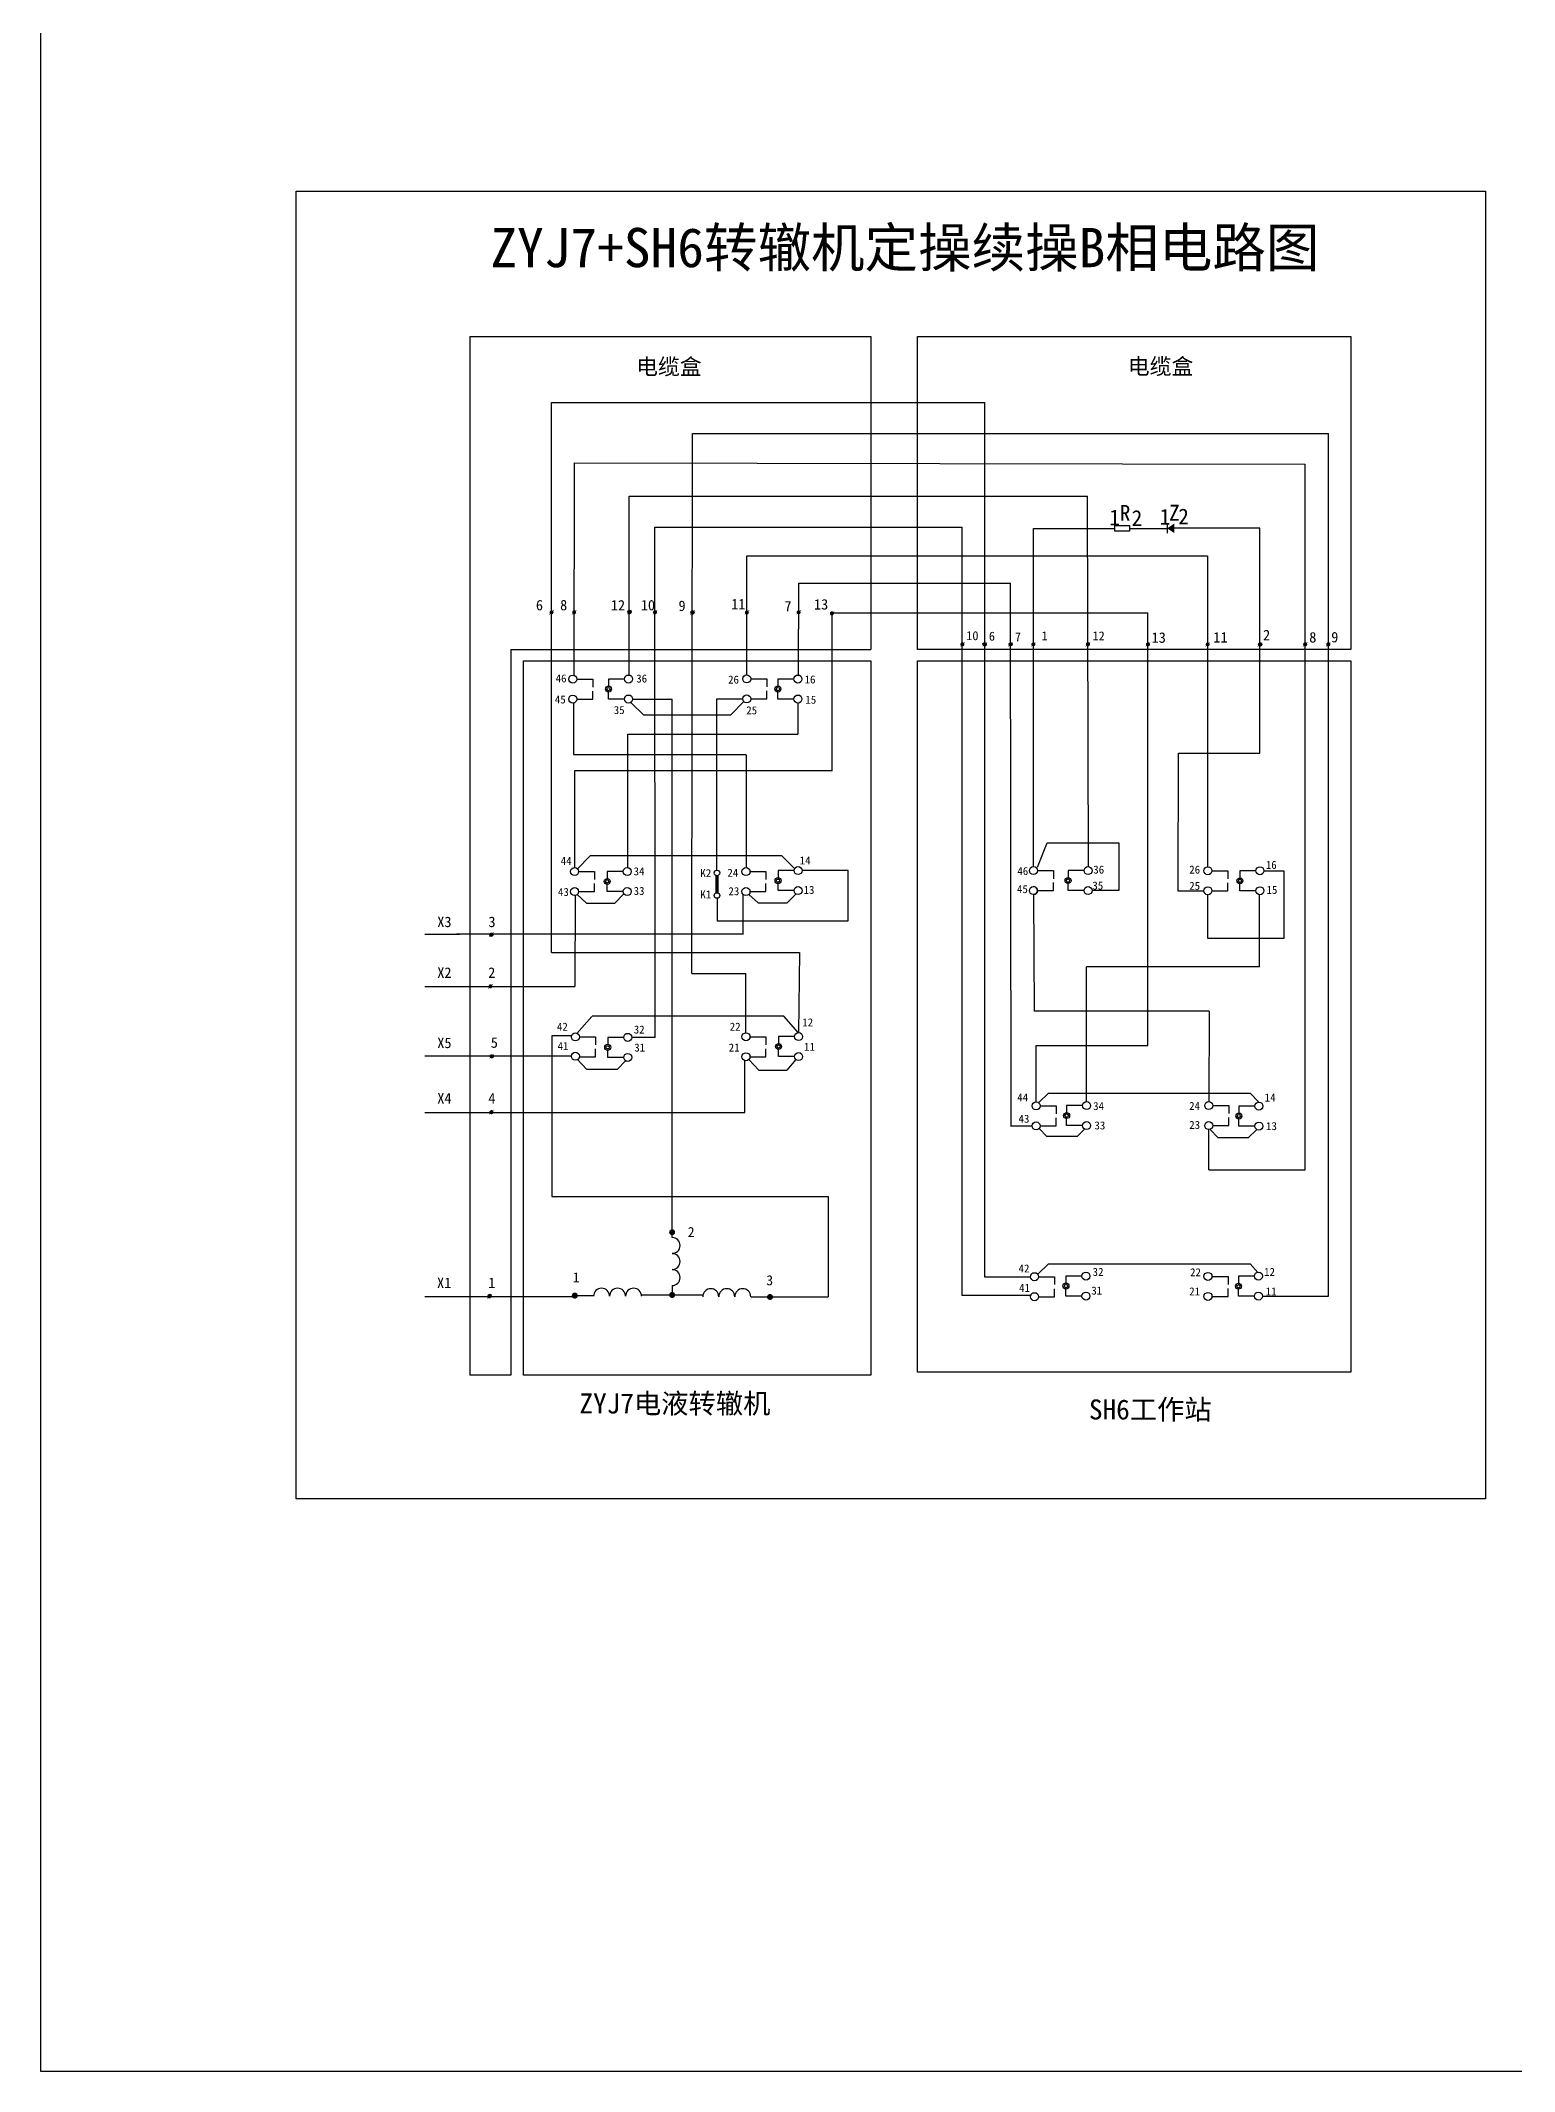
# Model space of a CAD drawing. Header units: millimetres. Extents: x 683 to 10813, y 550 to 4251.
# Drawn here: x 2953 to 4080, y 550 to 2103 of the extents above; entities that cross this region are included whole.
import ezdxf
from ezdxf.enums import TextEntityAlignment as Align

# ---------------------------------------------------------------- set-up
doc = ezdxf.new("R2010")
doc.units = ezdxf.units.MM
doc.styles.add('宋体', font='SimSun.ttf')

# ---------------------------------------------------------------- blocks, each defined once
blk = doc.blocks.new('R')
blk.add_lwpolyline([(8, -1.6), (0, -1.6), (0, 1.6), (8, 1.6)], close=True)

msp = doc.modelspace()

# ---------------------------------------------------------------- hatches: boundary and pattern name
msp.add_hatch(color=256).paths.add_polyline_path([(3814.6, 1729.9), (3820.1, 1733.6), (3820.1, 1726.2)])
msp.add_hatch(color=256).paths.add_polyline_path([(3814.6, 1729.9), (3820.1, 1733.6), (3820.1, 1726.2)])

# ---------------------------------------------------------------- linework, layer by layer
for p, q in [((3281.4, 1876.5), (3281.4, 1082.5)), ((3281.4, 1876.5), (3588, 1876.5)), ((3588, 1876.5), (3588, 1637.3)), ((3344, 1826.2), (3675.3, 1826.2)), ((3344, 1405.7), (3344, 1826.2)), ((3344, 1826.2), (3675.3, 1826.2)), ((3675.3, 1157.4), (3675.3, 1826.2)), ((3451.3, 1389.4), (3451.8, 1802.3)), ((3451.3, 1389.4), (3451.8, 1802.3)), ((3451.8, 1802.3), (3937.9, 1802.3)), ((3451.8, 1802.3), (3937.9, 1802.3)), ((3937.9, 1142.8), (3937.9, 1802.3)), ((3361.2, 1617.5), (3361.4, 1780)), ((3361.2, 1617.5), (3361.4, 1780)), ((3361.4, 1780), (3920.1, 1779.1)), ((3361.4, 1780), (3920.1, 1779.1)), ((3920.1, 1301.2), (3920.1, 1779.1)), ((3920.1, 1239.3), (3920.1, 1779.1)), ((3403.3, 1617.6), (3403.3, 1754.4)), ((3403.3, 1754.4), (3753.7, 1754.4)), ((3754.4, 1471.3), (3753.7, 1754.4)), ((3754.4, 1471.3), (3753.7, 1754.4)), ((3423.1, 1340.6), (3423, 1730.7)), ((3423, 1730.7), (3657.8, 1730.7)), ((3423.1, 1340.6), (3423, 1730.7)), ((3423, 1730.7), (3657.8, 1730.7)), ((3657.8, 1143.2), (3657.8, 1730.7)), ((3712.3, 1729.9), (3774.7, 1729.9)), ((3712.4, 1471.2), (3712.3, 1729.9)), ((3712.4, 1471.2), (3712.3, 1729.9)), ((3785.7, 1729.9), (3789.2, 1729.9)), ((3785.7, 1729.9), (3789.2, 1729.9)), ((3789.2, 1729.9), (3814.4, 1729.9)), ((3789.2, 1729.9), (3814.6, 1729.9)), ((3814.6, 1733.6), (3814.6, 1726.2)), ((3814.6, 1733.6), (3814.6, 1726.2)), ((3885.5, 1730), (3820.1, 1730)), ((3885.5, 1730), (3820.1, 1730)), ((3885.5, 1558.1), (3885.5, 1730)), ((3493.2, 1618), (3493.3, 1708.8)), ((3493.2, 1618), (3493.3, 1708.8)), ((3493.3, 1708.8), (3845.1, 1708.8)), ((3493.3, 1708.8), (3845.1, 1708.8)), ((3845.5, 1708.8), (3845.5, 1471.1)), ((3845.5, 1708.8), (3845.5, 1471.1)), ((3532.8, 1618), (3532.9, 1687.5)), ((3559.8, 1665.2), (3799.9, 1665.2)), ((3312.9, 1637.3), (3312.9, 1082.5)), ((3312.9, 1637.3), (3588, 1637.3)), ((3363.2, 1614.6), (3375.5, 1614.6)), ((3363.2, 1614.6), (3375.5, 1614.6)), ((3375.5, 1614.6), (3375.5, 1608.5)), ((3375.5, 1614.6), (3375.5, 1608.5)), ((3375.5, 1599.3), (3375.5, 1605.4)), ((3375.5, 1599.3), (3375.5, 1605.4)), ((3399.8, 1614.7), (3387.5, 1614.7)), ((3387.5, 1614.7), (3387.5, 1608.6)), ((3387.5, 1599.4), (3387.5, 1605.5)), ((3399.8, 1599.4), (3387.5, 1599.4)), ((3399.8, 1614.7), (3387.5, 1614.7)), ((3387.5, 1614.7), (3387.5, 1608.6)), ((3387.5, 1599.4), (3387.5, 1605.5)), ((3399.8, 1599.4), (3387.5, 1599.4)), ((3436.2, 1194), (3436.2, 1599.4)), ((3496.3, 1614.8), (3508.5, 1614.8)), ((3496.3, 1614.8), (3508.5, 1614.8)), ((3496.3, 1599.5), (3508.5, 1599.5)), ((3496.3, 1599.5), (3508.5, 1599.5)), ((3508.5, 1614.8), (3508.5, 1608.7)), ((3508.5, 1614.8), (3508.5, 1608.7)), ((3508.5, 1599.5), (3508.5, 1605.6)), ((3508.5, 1599.5), (3508.5, 1605.6)), ((3529.2, 1614.7), (3517, 1614.7)), ((3517, 1614.7), (3517, 1608.6)), ((3529.2, 1599.4), (3517, 1599.4)), ((3360.7, 1596.2), (3360.7, 1557.1)), ((3360.7, 1596.2), (3360.7, 1557.1)), ((3363.2, 1599.3), (3375.5, 1599.3)), ((3363.2, 1599.3), (3375.5, 1599.3)), ((3532.3, 1596.2), (3532.3, 1572.4)), ((3360.7, 1557.1), (3492.7, 1557.1)), ((3360.7, 1557.1), (3492.7, 1557.1)), ((3492.9, 1470.9), (3492.9, 1556.6)), ((3492.9, 1470.9), (3492.9, 1556.6)), ((3823.1, 1452.6), (3823.2, 1558.1)), ((3823.2, 1558.1), (3885.5, 1558.1)), ((3363.7, 1469.6), (3373.6, 1479.4)), ((3519.9, 1479.4), (3373.6, 1479.4)), ((3529.6, 1469.7), (3519.9, 1479.4)), ((3715.4, 1470.7), (3722.8, 1489.5)), ((3722.8, 1489.5), (3777.6, 1489.5)), ((3777.6, 1489.5), (3777.6, 1452.9)), ((3364.7, 1467.5), (3376.9, 1467.5)), ((3364.7, 1467.5), (3376.9, 1467.5)), ((3376.9, 1467.5), (3376.9, 1461.4)), ((3376.9, 1467.5), (3376.9, 1461.4)), ((3495.7, 1467.5), (3507.9, 1467.5)), ((3495.7, 1467.5), (3507.9, 1467.5)), ((3507.9, 1467.5), (3507.9, 1461.4)), ((3507.9, 1467.5), (3507.9, 1461.4)), ((3517.1, 1468.2), (3517.1, 1462)), ((3529.3, 1468.2), (3517.1, 1468.2)), ((3517.1, 1468.2), (3517.1, 1462)), ((3529.3, 1468.2), (3517.1, 1468.2)), ((3715.4, 1468.2), (3727.7, 1468.2)), ((3715.4, 1468.2), (3727.7, 1468.2)), ((3727.7, 1468.2), (3727.7, 1462)), ((3727.7, 1468.2), (3727.7, 1462)), ((3751.1, 1468.2), (3738.8, 1468.2)), ((3738.8, 1468.2), (3738.8, 1462.1)), ((3751.1, 1468.2), (3738.8, 1468.2)), ((3738.8, 1468.2), (3738.8, 1462.1)), ((3848.7, 1468.1), (3861, 1468.1)), ((3848.7, 1468.1), (3861, 1468.1)), ((3861, 1468.1), (3861, 1462)), ((3861, 1468.1), (3861, 1462)), ((3870.2, 1468.1), (3870.2, 1462)), ((3882.4, 1468.1), (3870.2, 1468.1)), ((3870.2, 1468.1), (3870.2, 1462)), ((3882.4, 1468.1), (3870.2, 1468.1)), ((3888.6, 1468.1), (3903.9, 1468.1)), ((3903.9, 1468.1), (3903.9, 1416.4)), ((3364.7, 1452.2), (3376.9, 1452.2)), ((3364.7, 1452.2), (3376.9, 1452.2)), ((3376.9, 1452.2), (3376.9, 1458.3)), ((3376.9, 1452.2), (3376.9, 1458.3)), ((3470.6, 1447.1), (3470.6, 1429.9)), ((3490.3, 1449.4), (3490.3, 1419.4)), ((3490.3, 1449.4), (3490.3, 1419.4)), ((3494.8, 1449.9), (3501.9, 1443.6)), ((3494.8, 1449.9), (3501.9, 1443.6)), ((3495.7, 1452.2), (3507.9, 1452.2)), ((3495.7, 1452.2), (3507.9, 1452.2)), ((3507.9, 1452.2), (3507.9, 1458.3)), ((3507.9, 1452.2), (3507.9, 1458.3)), ((3517.1, 1452.9), (3517.1, 1459)), ((3517.1, 1452.9), (3517.1, 1459)), ((3529.3, 1452.9), (3517.1, 1452.9)), ((3529.3, 1452.9), (3517.1, 1452.9)), ((3530.9, 1450.4), (3524.2, 1443.6)), ((3530.9, 1450.4), (3524.2, 1443.6)), ((3712.4, 1449.7), (3712.8, 1360.8)), ((3715.4, 1452.9), (3727.7, 1452.9)), ((3715.4, 1452.9), (3727.7, 1452.9)), ((3727.7, 1452.9), (3727.7, 1459)), ((3727.7, 1452.9), (3727.7, 1459)), ((3738.8, 1452.9), (3738.8, 1459)), ((3738.8, 1452.9), (3738.8, 1459)), ((3751.1, 1452.9), (3738.8, 1452.9)), ((3751.1, 1452.9), (3738.8, 1452.9)), ((3777.6, 1452.9), (3757.2, 1452.9)), ((3842.6, 1452.6), (3823.1, 1452.6)), ((3823.1, 1452.6), (3823.1, 1452.6)), ((3842.6, 1452.6), (3823.1, 1452.6)), ((3823.1, 1452.6), (3823.1, 1452.6)), ((3845.7, 1416.4), (3845.7, 1449.7)), ((3848.7, 1452.8), (3861, 1452.8)), ((3848.7, 1452.8), (3861, 1452.8)), ((3861, 1452.8), (3861, 1458.9)), ((3861, 1452.8), (3861, 1458.9)), ((3870.2, 1452.8), (3870.2, 1458.9)), ((3870.2, 1452.8), (3870.2, 1458.9)), ((3882.4, 1452.8), (3870.2, 1452.8)), ((3882.4, 1452.8), (3870.2, 1452.8)), ((3885.2, 1434.5), (3885.2, 1449.6)), ((3885.2, 1394.7), (3885.2, 1449.6)), ((3501.9, 1443.6), (3524.2, 1443.6)), ((3501.9, 1443.6), (3524.2, 1443.6)), ((3247.1, 1419.5), (3273.7, 1419.5)), ((3247.1, 1419.5), (3273.7, 1419.5)), ((3490.6, 1419.5), (3271.3, 1419.5)), ((3490.6, 1419.5), (3271.3, 1419.5)), ((3903.9, 1416.4), (3845.7, 1416.4)), ((3344, 1405.7), (3533.5, 1405.7)), ((3533.5, 1405.7), (3532.8, 1344.4)), ((3451.2, 1389.4), (3492.6, 1389.4)), ((3451.2, 1389.4), (3492.6, 1389.4)), ((3492.6, 1344.2), (3492.6, 1389.4)), ((3492.6, 1344.2), (3492.6, 1389.4)), ((3885.2, 1394.7), (3753, 1394.7)), ((3753, 1333.6), (3753, 1394.7)), ((3753, 1291.6), (3753, 1394.7)), ((3753, 1333.6), (3753, 1383.2)), ((3885.2, 1394.7), (3758, 1394.7)), ((3363.4, 1343.6), (3374.8, 1356.7)), ((3363.4, 1343.6), (3374.8, 1356.7)), ((3521.5, 1356.9), (3374.9, 1356.9)), ((3521.5, 1356.9), (3374.9, 1356.9)), ((3532.4, 1344.4), (3521.5, 1356.9)), ((3532.4, 1344.4), (3521.5, 1356.9)), ((3846.6, 1360.8), (3712.8, 1360.8)), ((3846.6, 1360.8), (3846.4, 1291.5)), ((3359.4, 1341.8), (3344.1, 1341.8)), ((3359.4, 1341.8), (3344.1, 1341.8)), ((3344.1, 1341.8), (3344.1, 1219)), ((3365.2, 1341), (3377.5, 1341)), ((3365.2, 1341), (3377.5, 1341)), ((3377.5, 1341), (3377.5, 1334.9)), ((3377.5, 1341), (3377.5, 1334.9)), ((3399.1, 1340.7), (3386.9, 1340.7)), ((3386.9, 1340.7), (3386.9, 1334.6)), ((3399.1, 1340.7), (3386.9, 1340.7)), ((3386.9, 1340.7), (3386.9, 1334.6)), ((3423.1, 1340.6), (3405.3, 1340.6)), ((3495.6, 1341.2), (3507.9, 1341.2)), ((3495.6, 1341.2), (3507.9, 1341.2)), ((3507.9, 1341.2), (3507.9, 1335)), ((3507.9, 1341.2), (3507.9, 1335)), ((3517.5, 1341.3), (3517.5, 1335.2)), ((3529.7, 1341.3), (3517.5, 1341.3)), ((3517.5, 1341.3), (3517.5, 1335.2)), ((3529.7, 1341.3), (3517.5, 1341.3)), ((3359.2, 1326.3), (3247.1, 1326.4)), ((3359.2, 1326.3), (3247.1, 1326.4)), ((3363.8, 1323.7), (3371, 1316.2)), ((3363.8, 1323.7), (3371, 1316.2)), ((3365.2, 1325.7), (3377.5, 1325.7)), ((3365.2, 1325.7), (3377.5, 1325.7)), ((3377.5, 1325.7), (3377.5, 1331.8)), ((3377.5, 1325.7), (3377.5, 1331.8)), ((3386.9, 1325.4), (3386.9, 1331.5)), ((3386.9, 1325.4), (3386.9, 1331.5)), ((3399.1, 1325.4), (3386.9, 1325.4)), ((3399.1, 1325.4), (3386.9, 1325.4)), ((3400.5, 1322.8), (3394, 1316.2)), ((3400.5, 1322.8), (3394, 1316.2)), ((3491.7, 1283.3), (3491.7, 1323)), ((3491.7, 1283.3), (3491.7, 1323)), ((3494.8, 1323.7), (3502.3, 1315.5)), ((3494.8, 1323.7), (3502.3, 1315.5)), ((3495.6, 1325.9), (3507.9, 1325.9)), ((3495.6, 1325.9), (3507.9, 1325.9)), ((3507.9, 1325.9), (3507.9, 1332)), ((3507.9, 1325.9), (3507.9, 1332)), ((3517.5, 1326), (3517.5, 1332.2)), ((3517.5, 1326), (3517.5, 1332.2)), ((3529.7, 1326), (3517.5, 1326)), ((3529.7, 1326), (3517.5, 1326)), ((3530.7, 1323.8), (3523.8, 1315.5)), ((3530.7, 1323.8), (3523.8, 1315.5)), ((3394, 1316.2), (3371, 1316.2)), ((3394, 1316.2), (3371, 1316.2)), ((3502.3, 1315.5), (3523.8, 1315.5)), ((3502.3, 1315.5), (3523.8, 1315.5)), ((3714.4, 1291.4), (3714.4, 1309.5)), ((3716.4, 1290.9), (3723.8, 1298)), ((3716.4, 1290.9), (3723.8, 1298)), ((3723.8, 1298), (3878.1, 1298)), ((3723.8, 1298), (3878.1, 1298)), ((3884.7, 1291.2), (3878.1, 1298)), ((3884.7, 1291.2), (3878.1, 1298)), ((3247.1, 1283.3), (3491.7, 1283.3)), ((3247.1, 1283.3), (3491.7, 1283.3)), ((3749.9, 1288.5), (3737.7, 1288.5)), ((3737.7, 1288.5), (3737.7, 1282.4)), ((3749.9, 1288.5), (3737.7, 1288.5)), ((3737.7, 1288.5), (3737.7, 1282.4)), ((3737.7, 1273.2), (3737.7, 1279.3)), ((3737.7, 1273.2), (3737.7, 1279.3)), ((3849.5, 1288.5), (3861.7, 1288.5)), ((3849.5, 1288.5), (3861.7, 1288.5)), ((3861.7, 1288.5), (3861.7, 1282.4)), ((3861.7, 1288.5), (3861.7, 1282.4)), ((3861.7, 1273.2), (3861.7, 1279.3)), ((3861.7, 1273.2), (3861.7, 1279.3)), ((3869.4, 1288.1), (3869.4, 1282)), ((3881.6, 1288.1), (3869.4, 1288.1)), ((3869.4, 1288.1), (3869.4, 1282)), ((3881.6, 1288.1), (3869.4, 1288.1)), ((3869.4, 1272.8), (3869.4, 1278.9)), ((3869.4, 1272.8), (3869.4, 1278.9)), ((3716.7, 1271), (3722.7, 1264.9)), ((3716.7, 1271), (3722.7, 1264.9)), ((3745.7, 1264.9), (3722.7, 1264.9)), ((3745.7, 1264.9), (3722.7, 1264.9)), ((3749.9, 1273.2), (3737.7, 1273.2)), ((3749.9, 1273.2), (3737.7, 1273.2)), ((3751.4, 1270.6), (3745.7, 1264.9)), ((3751.4, 1270.6), (3745.7, 1264.9)), ((3846.4, 1259.1), (3846.4, 1270.2)), ((3846.4, 1239.3), (3846.4, 1270.2)), ((3847.3, 1270.5), (3853.6, 1263.8)), ((3847.3, 1270.5), (3853.6, 1263.8)), ((3849.5, 1273.2), (3861.7, 1273.2)), ((3849.5, 1273.2), (3861.7, 1273.2)), ((3876.6, 1263.8), (3853.6, 1263.8)), ((3876.6, 1263.8), (3853.6, 1263.8)), ((3881.6, 1272.8), (3869.4, 1272.8)), ((3881.6, 1272.8), (3869.4, 1272.8)), ((3882.9, 1270.1), (3876.6, 1263.8)), ((3882.9, 1270.1), (3876.6, 1263.8)), ((3876.6, 1263.8), (3876.6, 1263.8)), ((3876.6, 1263.8), (3876.6, 1263.8)), ((3846.4, 1239.3), (3920.1, 1239.3)), ((3344.1, 1219), (3555.4, 1219)), ((3555.4, 1219), (3555.4, 1142.4)), ((3555.4, 1210.8), (3555.4, 1142.4)), ((3715.6, 1159.7), (3723.8, 1167.4)), ((3715.6, 1159.7), (3723.8, 1167.4)), ((3723.8, 1167.4), (3878.1, 1167.4)), ((3723.8, 1167.4), (3878.1, 1167.4)), ((3883.9, 1161), (3878.1, 1167.4)), ((3883.9, 1161), (3878.1, 1167.4)), ((3710.2, 1157.4), (3675.3, 1157.4)), ((3710.2, 1157.4), (3675.3, 1157.4)), ((3716.3, 1157.7), (3728.5, 1157.7)), ((3716.3, 1157.7), (3728.5, 1157.7)), ((3728.5, 1157.7), (3728.5, 1151.6)), ((3728.5, 1157.7), (3728.5, 1151.6)), ((3749.4, 1158.1), (3737.2, 1158.1)), ((3737.2, 1158.1), (3737.2, 1152)), ((3749.4, 1158.1), (3737.2, 1158.1)), ((3737.2, 1158.1), (3737.2, 1152)), ((3848.9, 1157.9), (3861.1, 1157.9)), ((3848.9, 1157.9), (3861.1, 1157.9)), ((3861.1, 1157.9), (3861.1, 1151.8)), ((3861.1, 1157.9), (3861.1, 1151.8)), ((3869.1, 1158.1), (3869.1, 1151.9)), ((3881.3, 1158.1), (3869.1, 1158.1)), ((3869.1, 1158.1), (3869.1, 1151.9)), ((3881.3, 1158.1), (3869.1, 1158.1)), ((3247.1, 1142.6), (3359.6, 1142.6)), ((3247.1, 1142.6), (3359.6, 1142.6)), ((3375.8, 1143), (3363.4, 1143)), ((3375.8, 1143), (3363.4, 1143)), ((3412.9, 1143.7), (3459.9, 1143.8)), ((3412.9, 1143.7), (3459.9, 1143.8)), ((3496.3, 1142.4), (3508.7, 1142.4)), ((3496.3, 1142.4), (3508.7, 1142.4)), ((3513.5, 1142.4), (3555.4, 1142.4)), ((3513.5, 1142.4), (3555.4, 1142.4)), ((3710.6, 1143.2), (3657.8, 1143.2)), ((3710.6, 1143.2), (3657.8, 1143.2)), ((3710.6, 1143.2), (3710.6, 1143.2)), ((3710.6, 1143.2), (3710.6, 1143.2)), ((3716.3, 1142.4), (3728.5, 1142.4)), ((3716.3, 1142.4), (3728.5, 1142.4)), ((3728.5, 1142.4), (3728.5, 1148.5)), ((3728.5, 1142.4), (3728.5, 1148.5)), ((3737.2, 1142.8), (3737.2, 1148.9)), ((3737.2, 1142.8), (3737.2, 1148.9)), ((3749.4, 1142.8), (3737.2, 1142.8)), ((3749.4, 1142.8), (3737.2, 1142.8)), ((3845.5, 1139.7), (3845.5, 1139.5)), ((3845.5, 1139.7), (3845.5, 1139.5)), ((3848.9, 1142.6), (3861.1, 1142.6)), ((3848.9, 1142.6), (3861.1, 1142.6)), ((3861.1, 1142.6), (3861.1, 1148.7)), ((3861.1, 1142.6), (3861.1, 1148.7)), ((3869.1, 1142.8), (3869.1, 1148.9)), ((3869.1, 1142.8), (3869.1, 1148.9)), ((3881.3, 1142.8), (3869.1, 1142.8)), ((3881.3, 1142.8), (3869.1, 1142.8)), ((3887.4, 1142.8), (3937.9, 1142.8)), ((3312.9, 1082.5), (3281.4, 1082.5)), ((3312.9, 1082.5), (3281.4, 1082.5))]:
    msp.add_line(p, q)
at = {"color": 3}
for p, q in [((3532.8, 1618), (3532.9, 1688)), ((3532.9, 1688), (3694.9, 1687.9)), ((3695.3, 1272.9), (3694.9, 1687.9)), ((3558.5, 1544.5), (3558.5, 1665.2)), ((3559.8, 1665.2), (3799.9, 1665.2)), ((3799.9, 1334.5), (3799.9, 1665.2)), ((3405.9, 1599.4), (3436.2, 1599.4)), ((3405.9, 1599.4), (3436.2, 1599.4)), ((3436.2, 1194), (3436.2, 1599.4)), ((3529.2, 1614.7), (3517, 1614.7)), ((3517, 1614.7), (3517, 1608.6)), ((3517, 1599.4), (3517, 1605.5)), ((3529.2, 1599.4), (3517, 1599.4)), ((3404.9, 1596.6), (3414.2, 1587.3)), ((3404.9, 1596.6), (3414.2, 1587.3)), ((3414.2, 1587.3), (3480.9, 1587.3)), ((3414.2, 1587.3), (3480.9, 1587.3)), ((3490.1, 1599.3), (3470, 1599.3)), ((3490.1, 1599.3), (3470, 1599.3)), ((3470, 1599.3), (3470.1, 1468.5)), ((3491, 1597.5), (3480.9, 1587.3)), ((3491, 1597.5), (3480.9, 1587.3)), ((3532.3, 1596.2), (3532.3, 1572.4)), ((3402.2, 1470.9), (3402.2, 1572.4)), ((3402.4, 1572.4), (3532.3, 1572.4)), ((3558.5, 1544.5), (3361.6, 1544.5)), ((3361.6, 1544.5), (3361.6, 1470.6)), ((3363.7, 1469.6), (3373.6, 1479.4)), ((3519.9, 1479.4), (3373.6, 1479.4)), ((3529.6, 1469.7), (3519.9, 1479.4)), ((3398.7, 1467.5), (3386.5, 1467.5)), ((3386.5, 1467.5), (3386.5, 1461.4)), ((3398.7, 1467.5), (3386.5, 1467.5)), ((3386.5, 1467.5), (3386.5, 1461.4)), ((3469.6, 1464.6), (3469.6, 1451)), ((3469.6, 1464.6), (3469.6, 1451)), ((3470.4, 1464.3), (3470.4, 1451.3)), ((3470.4, 1464.3), (3470.4, 1451.3)), ((3471.1, 1464.5), (3471.1, 1451)), ((3471.1, 1464.5), (3471.1, 1451)), ((3570.7, 1468.2), (3535.4, 1468.2)), ((3570.7, 1429.9), (3570.7, 1468.2)), ((3361.9, 1449.2), (3361.7, 1379.7)), ((3363.3, 1450.3), (3370.7, 1443.2)), ((3386.5, 1452.2), (3386.5, 1458.4)), ((3398.7, 1452.2), (3386.5, 1452.2)), ((3399, 1450.3), (3392.3, 1443.2)), ((3470.6, 1447.1), (3470.6, 1429.9)), ((3370.7, 1443.2), (3392.3, 1443.2)), ((3470.6, 1429.9), (3570.7, 1429.9)), ((3247.1, 1379.7), (3361.7, 1379.7)), ((3714.4, 1291.4), (3714.4, 1334.5)), ((3714.4, 1334.5), (3799.9, 1334.5)), ((3717.4, 1288.3), (3729.7, 1288.3)), ((3717.4, 1288.3), (3729.7, 1288.3)), ((3729.7, 1288.3), (3729.7, 1282.2)), ((3729.7, 1288.3), (3729.7, 1282.2)), ((3729.7, 1273), (3729.7, 1279.2)), ((3729.7, 1273), (3729.7, 1279.2)), ((3711.3, 1272.9), (3694.9, 1272.9)), ((3711.3, 1272.9), (3694.9, 1272.9)), ((3717.4, 1273), (3729.7, 1273)), ((3717.4, 1273), (3729.7, 1273)), ((3436.1, 1187.6), (3436.1, 1189.5)), ((3436.1, 1187.6), (3436.1, 1189.5)), ((3436.1, 1150.9), (3436.1, 1145.4)), ((3436.1, 1150.9), (3436.1, 1145.4))]:
    msp.add_line(p, q, dxfattribs=at)
at = {"color": 5}
msp.add_line((3517, 1599.4), (3517, 1605.5), dxfattribs=at)
for points in [[(2953.4, 4250.5), (7369.9, 4250.5), (7369.9, 550), (2953.4, 550)], [(3623.7, 1876.5), (3955.1, 1876.5), (3955.1, 1637.3), (3623.7, 1637.3)], [(3322.4, 1628.6), (3588, 1628.6), (3588, 1082.5), (3322.4, 1082.5)], [(3623.8, 1628.6), (3955.1, 1628.6), (3955.1, 1084.6), (3623.8, 1084.6)]]:
    msp.add_lwpolyline(points, close=True)
at = {"color": 2, "linetype": 'ByBlock'}
msp.add_lwpolyline([(3148.6, 1987.8), (4057.9, 1987.8), (4057.9, 987.8), (3148.6, 987.8)], close=True, dxfattribs=at)
at = {"const_width": 0.292}
for points in [[(3344, 1665.7), (3342.2, 1663.9)], [(3344, 1665.7), (3342.2, 1663.9)], [(3344, 1665.7), (3345.8, 1667.5)], [(3344, 1665.7), (3345.8, 1667.5)], [(3361.2, 1665.7), (3359.5, 1663.9)], [(3361.2, 1665.7), (3359.5, 1663.9)], [(3361.2, 1665.7), (3363, 1667.5)], [(3361.2, 1665.7), (3363, 1667.5)], [(3403.4, 1665.7), (3401.6, 1663.9)], [(3403.4, 1665.7), (3401.6, 1663.9)], [(3403.4, 1665.7), (3405.1, 1667.5)], [(3403.4, 1665.7), (3405.1, 1667.5)], [(3423, 1665.7), (3421.3, 1663.9)], [(3423, 1665.7), (3421.3, 1663.9)], [(3423, 1665.7), (3424.8, 1667.5)], [(3423, 1665.7), (3424.8, 1667.5)], [(3451.7, 1665.7), (3449.9, 1663.9)], [(3451.7, 1665.7), (3449.9, 1663.9)], [(3451.7, 1665.7), (3453.5, 1667.5)], [(3451.7, 1665.7), (3453.5, 1667.5)], [(3493.3, 1665.6), (3491.5, 1663.8)], [(3493.3, 1665.6), (3491.5, 1663.8)], [(3493.3, 1665.6), (3495, 1667.4)], [(3493.3, 1665.6), (3495, 1667.4)], [(3532.8, 1665.7), (3531.1, 1663.9)], [(3532.8, 1665.7), (3531.1, 1663.9)], [(3532.8, 1665.7), (3534.6, 1667.5)], [(3532.8, 1665.7), (3534.6, 1667.5)], [(3558.3, 1664.9), (3556.5, 1663.1)], [(3558.3, 1664.9), (3556.5, 1663.1)], [(3558.3, 1664.9), (3560.1, 1666.7)], [(3558.3, 1664.9), (3560.1, 1666.7)], [(3658.1, 1641.2), (3656.3, 1639.5)], [(3658.1, 1641.2), (3656.3, 1639.5)], [(3658.1, 1641.2), (3659.9, 1643)], [(3658.1, 1641.2), (3659.9, 1643)], [(3675.3, 1641.2), (3673.5, 1639.5)], [(3675.3, 1641.2), (3673.5, 1639.5)], [(3675.3, 1641.2), (3677.1, 1643)], [(3675.3, 1641.2), (3677.1, 1643)], [(3694.9, 1641.2), (3693.1, 1639.5)], [(3694.9, 1641.2), (3693.1, 1639.5)], [(3694.9, 1641.2), (3696.7, 1643)], [(3694.9, 1641.2), (3696.7, 1643)], [(3712.3, 1641.2), (3710.5, 1639.5)], [(3712.3, 1641.2), (3710.5, 1639.5)], [(3712.3, 1641.2), (3714.1, 1643)], [(3712.3, 1641.2), (3714.1, 1643)], [(3754, 1641.3), (3752.2, 1639.5)], [(3754, 1641.3), (3752.2, 1639.5)], [(3754, 1641.3), (3755.8, 1643.1)], [(3754, 1641.3), (3755.8, 1643.1)], [(3799.9, 1641.2), (3798.1, 1639.5)], [(3799.9, 1641.2), (3798.1, 1639.5)], [(3799.9, 1641.2), (3801.7, 1643)], [(3799.9, 1641.2), (3801.7, 1643)], [(3845.5, 1641.2), (3843.7, 1639.5)], [(3845.5, 1641.2), (3843.7, 1639.5)], [(3845.5, 1641.2), (3847.3, 1643)], [(3845.5, 1641.2), (3847.3, 1643)], [(3885.5, 1641.2), (3883.7, 1639.5)], [(3885.5, 1641.2), (3883.7, 1639.5)], [(3885.5, 1641.2), (3887.3, 1643)], [(3885.5, 1641.2), (3887.3, 1643)], [(3920.1, 1641.2), (3918.3, 1639.5)], [(3920.1, 1641.2), (3918.3, 1639.5)], [(3920.1, 1641.2), (3921.9, 1643)], [(3920.1, 1641.2), (3921.9, 1643)], [(3937.8, 1641.2), (3936, 1639.5)], [(3937.8, 1641.2), (3936, 1639.5)], [(3937.8, 1641.2), (3939.6, 1643)], [(3937.8, 1641.2), (3939.6, 1643)], [(3298, 1419.3), (3296.2, 1417.6)], [(3298, 1419.3), (3296.2, 1417.6)], [(3298, 1419.3), (3299.7, 1421.1)], [(3298, 1419.3), (3299.7, 1421.1)], [(3297.2, 1379.7), (3295.4, 1377.9)], [(3297.2, 1379.7), (3295.4, 1377.9)], [(3297.2, 1379.7), (3299, 1381.5)], [(3297.2, 1379.7), (3299, 1381.5)], [(3298.2, 1326.1), (3296.4, 1324.4)], [(3298.2, 1326.1), (3296.4, 1324.4)], [(3298.2, 1326.1), (3299.9, 1327.9)], [(3298.2, 1326.1), (3299.9, 1327.9)], [(3298, 1283.5), (3296.2, 1281.7)], [(3298, 1283.5), (3296.2, 1281.7)], [(3298, 1283.5), (3299.8, 1285.3)], [(3298, 1283.5), (3299.8, 1285.3)], [(3296.5, 1142.6), (3294.7, 1140.8)], [(3296.5, 1142.6), (3294.7, 1140.8)], [(3296.5, 1142.6), (3298.2, 1144.4)], [(3296.5, 1142.6), (3298.2, 1144.4)]]:
    msp.add_lwpolyline(points, dxfattribs=at)
for points, const_width in [([(3343.2, 1665.7, 1), (3344.7, 1665.7, 1)], 1.56), ([(3343.2, 1665.7, 1), (3344.7, 1665.7, 1)], 1.56), ([(3360.5, 1665.7, 1), (3362, 1665.7, 1)], 1.56), ([(3360.5, 1665.7, 1), (3362, 1665.7, 1)], 1.56), ([(3402.6, 1665.7, 1), (3404.1, 1665.7, 1)], 1.56), ([(3402.6, 1665.7, 1), (3404.1, 1665.7, 1)], 1.56), ([(3422.3, 1665.7, 1), (3423.8, 1665.7, 1)], 1.56), ([(3422.3, 1665.7, 1), (3423.8, 1665.7, 1)], 1.56), ([(3450.9, 1665.7, 1), (3452.4, 1665.7, 1)], 1.56), ([(3450.9, 1665.7, 1), (3452.4, 1665.7, 1)], 1.56), ([(3492.5, 1665.6, 1), (3494, 1665.6, 1)], 1.56), ([(3492.5, 1665.6, 1), (3494, 1665.6, 1)], 1.56), ([(3532.1, 1665.7, 1), (3533.6, 1665.7, 1)], 1.56), ([(3532.1, 1665.7, 1), (3533.6, 1665.7, 1)], 1.56), ([(3557.5, 1664.9, 1), (3559.1, 1664.9, 1)], 1.56), ([(3557.5, 1664.9, 1), (3559.1, 1664.9, 1)], 1.56), ([(3657.3, 1641.2, 1), (3658.8, 1641.2, 1)], 1.56), ([(3657.3, 1641.2, 1), (3658.8, 1641.2, 1)], 1.56), ([(3674.6, 1641.2, 1), (3676.1, 1641.2, 1)], 1.56), ([(3674.6, 1641.2, 1), (3676.1, 1641.2, 1)], 1.56), ([(3694.1, 1641.2, 1), (3695.6, 1641.2, 1)], 1.56), ([(3694.1, 1641.2, 1), (3695.6, 1641.2, 1)], 1.56), ([(3711.6, 1641.2, 1), (3713.1, 1641.2, 1)], 1.56), ([(3711.6, 1641.2, 1), (3713.1, 1641.2, 1)], 1.56), ([(3753.2, 1641.3, 1), (3754.8, 1641.3, 1)], 1.56), ([(3753.2, 1641.3, 1), (3754.8, 1641.3, 1)], 1.56), ([(3799.1, 1641.2, 1), (3800.7, 1641.2, 1)], 1.56), ([(3799.1, 1641.2, 1), (3800.7, 1641.2, 1)], 1.56), ([(3844.8, 1641.2, 1), (3846.3, 1641.2, 1)], 1.56), ([(3844.8, 1641.2, 1), (3846.3, 1641.2, 1)], 1.56), ([(3884.7, 1641.2, 1), (3886.3, 1641.2, 1)], 1.56), ([(3884.7, 1641.2, 1), (3886.3, 1641.2, 1)], 1.56), ([(3919.3, 1641.2, 1), (3920.9, 1641.2, 1)], 1.56), ([(3919.3, 1641.2, 1), (3920.9, 1641.2, 1)], 1.56), ([(3937, 1641.2, 1), (3938.6, 1641.2, 1)], 1.56), ([(3937, 1641.2, 1), (3938.6, 1641.2, 1)], 1.56), ([(3297.2, 1419.3, 1), (3298.7, 1419.3, 1)], 1.56), ([(3297.2, 1419.3, 1), (3298.7, 1419.3, 1)], 1.56), ([(3296.5, 1379.7, 1), (3298, 1379.7, 1)], 1.56), ([(3296.5, 1379.7, 1), (3298, 1379.7, 1)], 1.56), ([(3297.4, 1326.1, 1), (3298.9, 1326.1, 1)], 1.56), ([(3297.4, 1326.1, 1), (3298.9, 1326.1, 1)], 1.56), ([(3297.2, 1283.5, 1), (3298.8, 1283.5, 1)], 1.56), ([(3297.2, 1283.5, 1), (3298.8, 1283.5, 1)], 1.56), ([(3435, 1191.7, 1), (3437.3, 1191.7, 1)], 2.29), ([(3435, 1191.7, 1), (3437.3, 1191.7, 1)], 2.29), ([(3295.7, 1142.6, 1), (3297.2, 1142.6, 1)], 1.56), ([(3295.7, 1142.6, 1), (3297.2, 1142.6, 1)], 1.56), ([(3360.6, 1143.2, 1), (3362.9, 1143.2, 1)], 2.29), ([(3360.6, 1143.2, 1), (3362.9, 1143.2, 1)], 2.29), ([(3435, 1143.7, 1), (3437.3, 1143.7, 1)], 2.29), ([(3435, 1143.7, 1), (3437.3, 1143.7, 1)], 2.29), ([(3509.8, 1142.2, 1), (3512.1, 1142.2, 1)], 2.29), ([(3509.8, 1142.2, 1), (3512.1, 1142.2, 1)], 2.29)]:
    msp.add_lwpolyline(points, format="xyb", close=True, dxfattribs=dict(const_width=const_width))
for centre, radius in [((3403.6, 1666), 1.22), ((3403.6, 1666), 1.22), ((3451.7, 1665.5), 1.22), ((3451.7, 1665.5), 1.22), ((3675, 1641.3), 1.22), ((3675, 1641.3), 1.22), ((3694.9, 1641.3), 1.22), ((3694.9, 1641.3), 1.22), ((3885.7, 1641), 1.22), ((3885.7, 1641), 1.22), ((3360.2, 1614.6), 3.06), ((3360.2, 1614.6), 3.06), ((3402.8, 1614.7), 3.06), ((3402.8, 1614.7), 3.06), ((3493.2, 1614.8), 3.06), ((3493.2, 1614.8), 3.06), ((3532.3, 1614.7), 3.06), ((3532.3, 1614.7), 3.06), ((3360.2, 1599.3), 3.06), ((3360.2, 1599.3), 3.06), ((3387.5, 1607), 2.29), ((3387.5, 1607), 2.29), ((3387.5, 1607), 1.22), ((3387.5, 1607), 1.22), ((3402.8, 1599.4), 3.06), ((3402.8, 1599.4), 3.06), ((3493.2, 1599.5), 3.06), ((3493.2, 1599.5), 3.06), ((3517, 1607), 2.29), ((3517, 1607), 2.29), ((3517, 1607), 1.22), ((3517, 1607), 1.22), ((3532.3, 1599.4), 3.06), ((3532.3, 1599.4), 3.06), ((3361.6, 1467.5), 3.06), ((3361.6, 1467.5), 3.06), ((3386.5, 1459.9), 2.29), ((3386.5, 1459.9), 2.29), ((3386.5, 1459.9), 1.22), ((3386.5, 1459.9), 1.22), ((3401.8, 1467.5), 3.06), ((3401.8, 1467.5), 3.06), ((3470.4, 1466.4), 2.12), ((3470.4, 1466.4), 2.12), ((3492.6, 1467.5), 3.06), ((3492.6, 1467.5), 3.06), ((3517.1, 1460.5), 2.29), ((3517.1, 1460.5), 2.29), ((3517.1, 1460.5), 1.22), ((3517.1, 1460.5), 1.22), ((3532.4, 1468.2), 3.06), ((3532.4, 1468.2), 3.06), ((3712.4, 1468.2), 3.06), ((3712.4, 1468.2), 3.06), ((3738.8, 1460.6), 2.29), ((3738.8, 1460.6), 2.29), ((3738.8, 1460.6), 1.22), ((3738.8, 1460.6), 1.22), ((3754.1, 1468.2), 3.06), ((3754.1, 1468.2), 3.06), ((3845.7, 1468.1), 3.06), ((3845.7, 1468.1), 3.06), ((3870.2, 1460.4), 2.29), ((3870.2, 1460.4), 2.29), ((3870.2, 1460.4), 1.22), ((3870.2, 1460.4), 1.22), ((3885.5, 1468.1), 3.06), ((3885.5, 1468.1), 3.06), ((3361.6, 1452.2), 3.06), ((3361.6, 1452.2), 3.06), ((3401.8, 1452.2), 3.06), ((3401.8, 1452.2), 3.06), ((3470.4, 1449.2), 2.12), ((3470.4, 1449.2), 2.12), ((3492.6, 1452.2), 3.06), ((3492.6, 1452.2), 3.06), ((3532.4, 1452.9), 3.06), ((3532.4, 1452.9), 3.06), ((3712.4, 1452.9), 3.06), ((3754.1, 1452.9), 3.06), ((3754.1, 1452.9), 3.06), ((3845.7, 1452.8), 3.06), ((3845.7, 1452.8), 3.06), ((3885.5, 1452.8), 3.06), ((3885.5, 1452.8), 3.06), ((3297.9, 1419.1), 1.22), ((3297.9, 1419.1), 1.22), ((3362.2, 1341), 3.06), ((3362.2, 1341), 3.06), ((3402.2, 1340.7), 3.06), ((3402.2, 1340.7), 3.06), ((3492.6, 1341.2), 3.06), ((3492.6, 1341.2), 3.06), ((3517.5, 1333.7), 2.29), ((3517.5, 1333.7), 2.29), ((3532.8, 1341.3), 3.06), ((3532.8, 1341.3), 3.06), ((3298.3, 1326.2), 1.22), ((3298.3, 1326.2), 1.22), ((3362.2, 1326.3), 3.06), ((3362.2, 1326.3), 3.06), ((3386.9, 1333.1), 2.29), ((3386.9, 1333.1), 2.29), ((3386.9, 1333.1), 1.22), ((3386.9, 1333.1), 1.22), ((3402.2, 1325.4), 3.06), ((3402.2, 1325.4), 3.06), ((3492.6, 1325.9), 3.06), ((3492.6, 1325.9), 3.06), ((3517.5, 1333.7), 1.22), ((3517.5, 1333.7), 1.22), ((3532.8, 1326), 3.06), ((3532.8, 1326), 3.06), ((3714.4, 1288.3), 3.06), ((3714.4, 1288.3), 3.06), ((3753, 1288.5), 3.06), ((3753, 1288.5), 3.06), ((3846.4, 1288.5), 3.06), ((3846.4, 1288.5), 3.06), ((3884.7, 1288.1), 3.06), ((3884.7, 1288.1), 3.06), ((3714.4, 1273), 3.06), ((3714.4, 1273), 3.06), ((3737.7, 1280.9), 2.29), ((3737.7, 1280.9), 2.29), ((3737.7, 1280.9), 1.22), ((3737.7, 1280.9), 1.22), ((3753, 1273.2), 3.06), ((3753, 1273.2), 3.06), ((3846.4, 1273.2), 3.06), ((3846.4, 1273.2), 3.06), ((3869.4, 1280.5), 2.29), ((3869.4, 1280.5), 2.29), ((3869.4, 1280.5), 1.22), ((3869.4, 1280.5), 1.22), ((3884.7, 1272.8), 3.06), ((3884.7, 1272.8), 3.06), ((3713.2, 1157.7), 3.06), ((3713.2, 1157.7), 3.06), ((3737.2, 1150.5), 2.29), ((3737.2, 1150.5), 2.29), ((3737.2, 1150.5), 1.22), ((3737.2, 1150.5), 1.22), ((3752.5, 1158.1), 3.06), ((3752.5, 1158.1), 3.06), ((3845.8, 1157.9), 3.06), ((3845.8, 1157.9), 3.06), ((3869.1, 1150.4), 2.29), ((3869.1, 1150.4), 2.29), ((3869.1, 1150.4), 1.22), ((3869.1, 1150.4), 1.22), ((3884.4, 1158.1), 3.06), ((3884.4, 1158.1), 3.06), ((3296.7, 1143), 1.22), ((3296.7, 1143), 1.22), ((3713.2, 1142.4), 3.06), ((3713.2, 1142.4), 3.06), ((3752.5, 1142.8), 3.06), ((3752.5, 1142.8), 3.06), ((3845.8, 1142.6), 3.06), ((3845.8, 1142.6), 3.06), ((3884.4, 1142.8), 3.06), ((3884.4, 1142.8), 3.06)]:
    msp.add_circle(centre, radius)
for centre, radius, start, end in [((3712.4, 1452.9), 3.06, 270.003, 89.997), ((3382.2, 1142.7), 6.12, 0, 180), ((3382.2, 1142.7), 6.12, 0, 180), ((3394.4, 1142.7), 6.12, 0, 180), ((3394.4, 1142.7), 6.12, 0, 180), ((3406.7, 1142.7), 6.12, 0, 180), ((3406.7, 1142.7), 6.12, 0, 180), ((3465.7, 1142.4), 6.12, 0, 180), ((3465.7, 1142.4), 6.12, 0, 180), ((3477.9, 1142.4), 6.12, 0, 180), ((3477.9, 1142.4), 6.12, 0, 180), ((3490.1, 1142.4), 6.12, 0, 180), ((3490.1, 1142.4), 6.12, 0, 180)]:
    msp.add_arc(centre, radius, start, end)
at = {"color": 3}
for centre in [(3436.1, 1181.5), (3436.1, 1181.5), (3436.1, 1169.3), (3436.1, 1169.3), (3436.1, 1157), (3436.1, 1157)]:
    msp.add_arc(centre, 6.12, 270, 90, dxfattribs=at)

# ---------------------------------------------------------------- block references
at = {"xscale": 1.377000000025146, "yscale": 1.377000000025146, "zscale": 1.377000000025146}
msp.add_blockref('R', (3774.7, 1729.9), dxfattribs=at)
msp.add_blockref('R', (3774.7, 1729.9), dxfattribs=at)

# ---------------------------------------------------------------- texts
at = {"style": '宋体'}
for s, height, p in [('1', 12, (3770.4, 1732.3)), ('1', 12, (3770.4, 1732.3)), ('R', 12, (3778.3, 1735.8)), ('R', 12, (3778.3, 1735.8)), ('2', 12, (3787.4, 1731.8)), ('2', 12, (3787.4, 1731.8)), ('1', 12, (3808.8, 1732.8)), ('1', 12, (3808.8, 1732.8)), ('Z', 12, (3816.1, 1735.9)), ('Z', 12, (3816.1, 1735.9)), ('2', 12, (3823, 1733)), ('2', 12, (3823, 1733)), ('2', 8, (3887.9, 1644.3)), ('2', 8, (3887.9, 1644.3)), ('46', 6.12, (3347.1, 1612.1)), ('46', 6.12, (3347.1, 1612.1)), ('36', 6.12, (3408.7, 1612)), ('36', 6.12, (3408.7, 1612)), ('26', 6.12, (3478.9, 1611.2)), ('26', 6.12, (3478.9, 1611.2)), ('16', 6.12, (3537.4, 1611.3)), ('16', 6.12, (3537.4, 1611.3)), ('45', 6.12, (3346.5, 1596)), ('45', 6.12, (3346.5, 1596)), ('15', 6.12, (3538, 1595.8)), ('15', 6.12, (3538, 1595.8)), ('35', 6.12, (3391.5, 1587.9)), ('35', 6.12, (3391.5, 1587.9)), ('25', 6.12, (3492.8, 1587.7)), ('25', 6.12, (3492.8, 1587.7)), ('14', 6.12, (3533.7, 1472.9)), ('14', 6.12, (3533.7, 1472.9)), ('16', 6.12, (3890, 1469.5)), ('34', 6.12, (3406.7, 1464.6)), ('34', 6.12, (3406.7, 1464.6)), ('K2', 6.12, (3457.7, 1463.2)), ('35', 6.12, (3757.4, 1453.7)), ('35', 6.12, (3757.4, 1453.7)), ('36', 6.12, (3758.1, 1465.9)), ('36', 6.12, (3758.1, 1465.9)), ('33', 6.12, (3406.7, 1449.6)), ('33', 6.12, (3406.7, 1449.6)), ('K1', 6.12, (3457.7, 1446.9)), ('13', 6.12, (3536.6, 1450.4)), ('13', 6.12, (3536.6, 1450.4)), ('15', 6.12, (3890.5, 1450.4)), ('15', 6.12, (3890.5, 1450.4)), ('12', 6.12, (3535.6, 1349.1)), ('12', 6.12, (3535.6, 1349.1)), ('32', 6.12, (3406.8, 1343.6)), ('32', 6.12, (3406.8, 1343.6)), ('31', 6.12, (3407.2, 1329.8)), ('31', 6.12, (3407.2, 1329.8)), ('11', 6.12, (3537, 1330.4)), ('11', 6.12, (3537, 1330.4)), ('34', 6.12, (3758, 1285.1)), ('34', 6.12, (3758, 1285.1)), ('14', 6.12, (3889.2, 1291.6)), ('14', 6.12, (3889.2, 1291.6)), ('33', 6.12, (3759, 1270.3)), ('33', 6.12, (3759, 1270.3)), ('13', 6.12, (3890.2, 1269.8)), ('13', 6.12, (3890.2, 1269.8)), ('31', 6.12, (3756.6, 1144)), ('31', 6.12, (3756.6, 1144)), ('32', 6.12, (3757.6, 1158.3)), ('32', 6.12, (3757.6, 1158.3)), ('12', 6.12, (3888.7, 1158.3)), ('12', 6.12, (3888.7, 1158.3)), ('11', 6.12, (3889.9, 1143.4)), ('11', 6.12, (3889.9, 1143.4))]:
    msp.add_text(s, height=height, dxfattribs=at).set_placement(p)
for s, p in [('44', (3359.3, 1472.6)), ('24', (3486.7, 1463.5)), ('24', (3486.7, 1463.5)), ('46', (3708.4, 1464.8)), ('46', (3708.4, 1464.8)), ('26', (3839.8, 1465.9)), ('26', (3839.8, 1465.9)), ('43', (3357.2, 1448.8)), ('43', (3357.2, 1448.8)), ('23', (3487.5, 1449.4)), ('23', (3487.5, 1449.4)), ('45', (3708.1, 1451)), ('45', (3708.1, 1451)), ('25', (3839.8, 1453.5)), ('25', (3839.8, 1453.5)), ('42', (3356.4, 1345.8)), ('42', (3356.4, 1345.8)), ('22', (3488.5, 1345.8)), ('22', (3488.5, 1345.8)), ('41', (3356.9, 1331)), ('41', (3356.9, 1331)), ('21', (3487.7, 1329.8)), ('21', (3487.7, 1329.8)), ('44', (3708.3, 1291.7)), ('44', (3708.3, 1291.7)), ('24', (3839.7, 1285.2)), ('24', (3839.7, 1285.2)), ('43', (3709.3, 1275.4)), ('43', (3709.3, 1275.4)), ('23', (3839.8, 1270.7)), ('23', (3839.8, 1270.7)), ('42', (3709.3, 1160.9)), ('42', (3709.3, 1160.9)), ('41', (3709.7, 1146.1)), ('41', (3709.7, 1146.1)), ('21', (3839.8, 1143.4)), ('21', (3839.8, 1143.4)), ('22', (3840.4, 1158)), ('22', (3840.4, 1158))]:
    msp.add_text(s, height=6.12, dxfattribs=at).set_placement(p, align=Align.RIGHT)
at = {"insert": (3297.2, 1959.6), "char_height": 30, "width": 937.619, "attachment_point": 1, "style": '宋体'}
msp.add_mtext('{\\fSimSun|b1|i0|c134|p2;ZYJ7+SH6转辙机定操续操B相电路图}', dxfattribs=at)
at = {"attachment_point": 1, "style": '宋体'}
for s, insert, char_height in [('{\\fYouYuan|b1|i0|c134|p49;电缆盒}', (3408.6, 1859.7), 12.24), ('{\\fYouYuan|b1|i0|c134|p49;电缆盒}', (3408.6, 1859.7), 12.24), ('{\\fYouYuan|b1|i0|c134|p49;电缆盒}', (3784.5, 1859.9), 12.24), ('{\\fYouYuan|b1|i0|c134|p49;电缆盒}', (3784.5, 1859.9), 12.24), ('6', (3332, 1675.2), 8), ('6', (3332, 1675.2), 8), ('8', (3350.5, 1675.2), 8), ('8', (3350.5, 1675.2), 8), ('12', (3389.3, 1675.1), 8), ('12', (3389.3, 1675.1), 8), ('10', (3412.2, 1675.2), 8), ('10', (3412.2, 1675.2), 8), ('9', (3441, 1674.7), 8), ('9', (3441, 1674.7), 8), ('11', (3481.3, 1676), 8), ('11', (3481.3, 1676), 8), ('7', (3522, 1674.4), 8), ('7', (3522, 1674.4), 8), ('13', (3544.6, 1675.8), 8), ('13', (3544.6, 1675.8), 8), ('10', (3661, 1651.3), 6.88), ('10', (3661, 1651.3), 6.88), ('6', (3678.3, 1650.9), 6.88), ('6', (3678.3, 1650.9), 6.88), ('7', (3698.2, 1650.4), 6.88), ('7', (3698.2, 1650.4), 6.88), ('1', (3718.5, 1651.1), 6.88), ('1', (3718.5, 1651.1), 6.88), ('12', (3757.5, 1651.1), 6.88), ('12', (3757.5, 1651.1), 6.88), ('13', (3802.7, 1650.4), 8), ('11', (3849.9, 1650.6), 8), ('11', (3849.9, 1650.6), 8), ('8', (3923.2, 1650.6), 8), ('8', (3923.2, 1650.6), 8), ('9', (3940, 1650.7), 8), ('9', (3940, 1650.7), 8), ('X3', (3256.6, 1433), 8), ('3', (3295.7, 1433), 8), ('X2', (3256.6, 1394.2), 8), ('2', (3295.5, 1394.2), 8), ('X5', (3256.6, 1340.5), 8), ('5', (3297.5, 1340.7), 8), ('X4', (3256.6, 1298.1), 8), ('4', (3295.6, 1298.1), 8), ('2', (3448.1, 1195.7), 7.65), ('2', (3448.1, 1195.7), 7.65), ('X1', (3256.4, 1157), 8), ('1', (3295.5, 1157), 8), ('1', (3360.2, 1161), 7.65), ('1', (3360.2, 1161), 7.65), ('3', (3508.1, 1158.8), 7.65), ('3', (3508.1, 1158.8), 7.65), ('ZYJ7{\\fSimSun|b1|i0|c134|p2;电液转辙机}', (3365.3, 1068.4), 15.3), ('SH6{\\fSimSun|b1|i0|c134|p2;工作站}', (3754.8, 1063.8), 15.3), ('SH6{\\fSimSun|b1|i0|c134|p2;工作站}', (3754.8, 1063.8), 15.3)]:
    msp.add_mtext(s, dxfattribs=dict(at, insert=insert, char_height=char_height))

doc.saveas('drawing.dxf')
